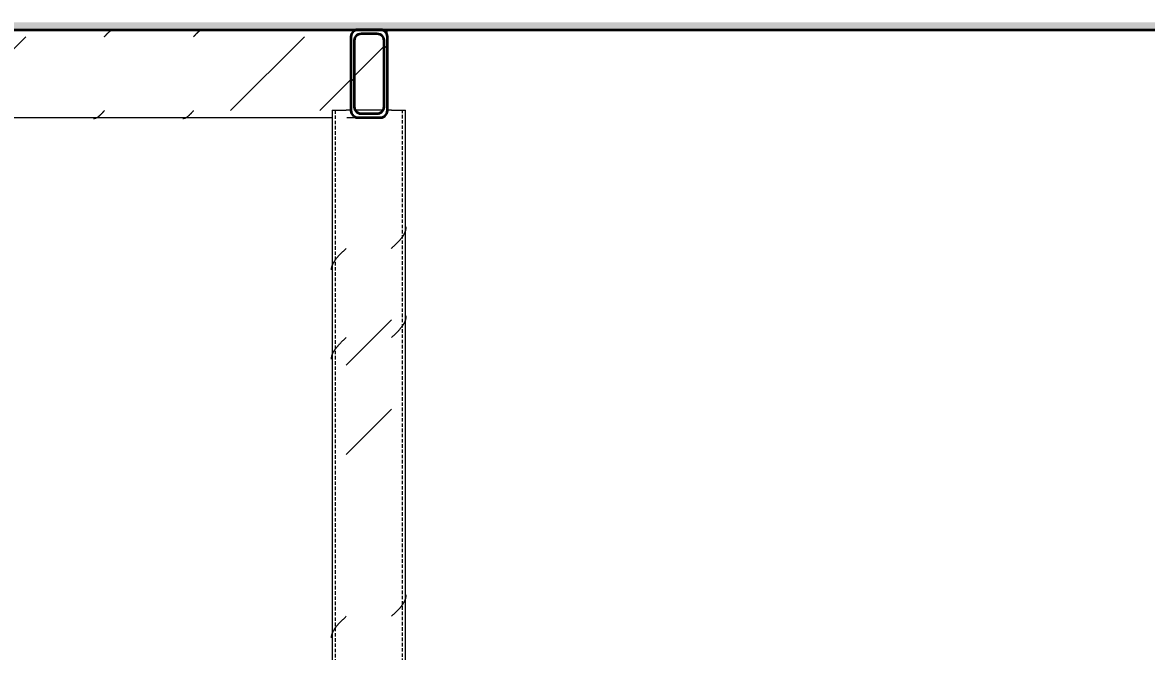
# Model space of a CAD drawing. Header units: centimetres. Extents: x -336 to 16318, y -437 to 1921.
# Drawn here: x 2105.7 to 2259.4, y 301.9 to 387.9 of the extents above; entities that cross this region are included whole.
import ezdxf

# ---------------------------------------------------------------- set-up
doc = ezdxf.new("R2010")
doc.units = ezdxf.units.CM
doc.linetypes.add('Hidden', pattern=[0.714375, 0.47625, -0.238125])
for name, color, linetype, lineweight in [('A-ANNO-DIMS', 7, 'Continuous', 9), ('A-ANNO-DIMS-100', 7, 'Continuous', 9), ('A-FLOR', 7, 'Continuous', 9), ('S-BEAM', 7, 'Continuous', 9), ('S-COLS', 7, 'Continuous', 9)]:
    doc.layers.add(name, color=color, linetype=linetype, lineweight=lineweight)
doc.styles.add('Century Gothic_1', font='GOTHIC.TTF', dxfattribs={"height": 15})
doc.dimstyles.new('FCA_N_Cotas_E100', dxfattribs={"dimscale": 30.48, "dimtxt": 15.662524, "dimasz": 0.492126, "dimexe": 0.656168, "dimexo": 0.656168, "dimgap": 0.032808, "dimtad": 1, "dimlfac": 0.01, "dimrnd": 0.01, "dimzin": 0, "dimdsep": 46, "dimtxsty": 'Century Gothic_1', "dimblk1": 'OBLIQUE', "dimblk2": 'OBLIQUE', "dimsah": 1, "dimcen": 0.09, "dimdle": 0.656168, "dimazin": 2, "dimtfac": 1, "dimtdec": 4, "dimtix": 1, "dimtmove": 0, "dimatfit": 3, "dimfxl": 1, "dimtvp": 1, "dimtolj": 1, "dimtzin": 0, "dimarcsym": 2})
pattern_1 = [(45, (4582.815, 712), (-25.1447, 25.1447), []), (45, (4582.815, 750.1), (-25.1447, 25.1447), [])]

# ---------------------------------------------------------------- blocks, each defined once
blk = doc.blocks.new('FP_19-Section 6')
at = {"layer": 'S-COLS'}
blk.add_line((2158.07, 94), (2158.07, 375.86), dxfattribs=at)
at = {"layer": 'S-COLS', "color": 9, "true_color": 0xc0c0c0}
for p, q in [((2158.11, 359.47), (2158.12, 359.52)), ((2158.12, 359.52), (2158.13, 359.57)), ((2158.13, 359.57), (2158.14, 359.61)), ((2158.14, 359.61), (2158.15, 359.66)), ((2158.15, 359.66), (2158.16, 359.71)), ((2158.16, 359.71), (2158.17, 359.75)), ((2158.17, 359.8), (2158.18, 359.85)), ((2158.17, 359.75), (2158.17, 359.8)), ((2158.18, 359.89), (2158.18, 359.94)), ((2158.18, 359.85), (2158.18, 359.89)), ((2157.11, 357.93), (2157.16, 357.98)), ((2157.16, 357.98), (2157.2, 358.02)), ((2157.2, 358.02), (2157.24, 358.07)), ((2157.24, 358.07), (2157.28, 358.12)), ((2157.28, 358.12), (2157.33, 358.16)), ((2157.33, 358.16), (2157.37, 358.21)), ((2157.37, 358.21), (2157.41, 358.26)), ((2157.41, 358.26), (2157.44, 358.3)), ((2157.44, 358.3), (2157.48, 358.35)), ((2157.48, 358.35), (2157.52, 358.4)), ((2157.52, 358.4), (2157.56, 358.44)), ((2157.56, 358.44), (2157.59, 358.49)), ((2157.59, 358.49), (2157.63, 358.54)), ((2157.63, 358.54), (2157.66, 358.58)), ((2157.66, 358.58), (2157.69, 358.63)), ((2157.69, 358.63), (2157.72, 358.68)), ((2157.72, 358.68), (2157.76, 358.72)), ((2157.76, 358.72), (2157.79, 358.77)), ((2157.79, 358.77), (2157.81, 358.82)), ((2157.81, 358.82), (2157.84, 358.86)), ((2157.84, 358.86), (2157.87, 358.91)), ((2157.87, 358.91), (2157.9, 358.96)), ((2157.9, 358.96), (2157.92, 359.01)), ((2157.92, 359.01), (2157.94, 359.05)), ((2157.94, 359.05), (2157.97, 359.1)), ((2157.97, 359.1), (2157.99, 359.15)), ((2157.99, 359.15), (2158.01, 359.19)), ((2158.01, 359.19), (2158.03, 359.24)), ((2158.03, 359.24), (2158.05, 359.29)), ((2158.05, 359.29), (2158.06, 359.33)), ((2158.06, 359.33), (2158.08, 359.38)), ((2158.08, 359.38), (2158.1, 359.43)), ((2158.1, 359.43), (2158.11, 359.47)), ((2156.16, 356.99), (2156.21, 357.04)), ((2156.21, 357.04), (2156.26, 357.09)), ((2156.26, 357.09), (2156.31, 357.13)), ((2156.31, 357.13), (2156.36, 357.18)), ((2156.36, 357.18), (2156.41, 357.23)), ((2156.41, 357.23), (2156.46, 357.28)), ((2156.46, 357.28), (2156.51, 357.32)), ((2156.51, 357.32), (2156.56, 357.37)), ((2156.56, 357.37), (2156.6, 357.42)), ((2156.6, 357.42), (2156.65, 357.46)), ((2156.65, 357.46), (2156.7, 357.51)), ((2156.7, 357.51), (2156.75, 357.56)), ((2156.75, 357.56), (2156.8, 357.6)), ((2156.8, 357.6), (2156.84, 357.65)), ((2156.84, 357.65), (2156.89, 357.7)), ((2156.89, 357.7), (2156.94, 357.74)), ((2156.94, 357.74), (2156.98, 357.79)), ((2156.98, 357.79), (2157.03, 357.84)), ((2157.03, 357.84), (2157.07, 357.88)), ((2157.07, 357.88), (2157.11, 357.93)), ((2158.08, 347.19), (2158.1, 347.24)), ((2158.1, 347.24), (2158.11, 347.28)), ((2158.11, 347.28), (2158.12, 347.33)), ((2158.12, 347.33), (2158.13, 347.38)), ((2158.13, 347.38), (2158.14, 347.42)), ((2158.14, 347.42), (2158.15, 347.47)), ((2158.15, 347.47), (2158.16, 347.52)), ((2158.16, 347.52), (2158.17, 347.56)), ((2158.17, 347.61), (2158.18, 347.66)), ((2158.17, 347.56), (2158.17, 347.61)), ((2158.18, 347.7), (2158.18, 347.75)), ((2158.18, 347.66), (2158.18, 347.7)), ((2157.03, 345.65), (2157.07, 345.69)), ((2157.07, 345.69), (2157.11, 345.74)), ((2157.11, 345.74), (2157.16, 345.79)), ((2157.16, 345.79), (2157.2, 345.83)), ((2157.2, 345.83), (2157.24, 345.88)), ((2157.24, 345.88), (2157.28, 345.93)), ((2157.28, 345.93), (2157.33, 345.97)), ((2157.33, 345.97), (2157.37, 346.02)), ((2157.37, 346.02), (2157.41, 346.07)), ((2157.41, 346.07), (2157.44, 346.11)), ((2157.44, 346.11), (2157.48, 346.16)), ((2157.48, 346.16), (2157.52, 346.21)), ((2157.52, 346.21), (2157.56, 346.25)), ((2157.56, 346.25), (2157.59, 346.3)), ((2157.59, 346.3), (2157.63, 346.35)), ((2157.63, 346.35), (2157.66, 346.39)), ((2157.66, 346.39), (2157.69, 346.44)), ((2157.69, 346.44), (2157.72, 346.49)), ((2157.72, 346.49), (2157.76, 346.54)), ((2157.76, 346.54), (2157.79, 346.58)), ((2157.79, 346.58), (2157.81, 346.63)), ((2157.81, 346.63), (2157.84, 346.68)), ((2157.84, 346.68), (2157.87, 346.72)), ((2157.87, 346.72), (2157.9, 346.77)), ((2157.9, 346.77), (2157.92, 346.82)), ((2157.92, 346.82), (2157.94, 346.86)), ((2157.94, 346.86), (2157.97, 346.91)), ((2157.97, 346.91), (2157.99, 346.96)), ((2157.99, 346.96), (2158.01, 347)), ((2158.01, 347), (2158.03, 347.05)), ((2158.03, 347.05), (2158.05, 347.1)), ((2158.05, 347.1), (2158.06, 347.14)), ((2158.06, 347.14), (2158.08, 347.19)), ((2156.16, 344.81), (2156.21, 344.85)), ((2156.21, 344.85), (2156.26, 344.9)), ((2156.26, 344.9), (2156.31, 344.95)), ((2156.31, 344.95), (2156.36, 344.99)), ((2156.36, 344.99), (2156.41, 345.04)), ((2156.41, 345.04), (2156.46, 345.09)), ((2156.46, 345.09), (2156.51, 345.13)), ((2156.51, 345.13), (2156.56, 345.18)), ((2156.56, 345.18), (2156.6, 345.23)), ((2156.6, 345.23), (2156.65, 345.27)), ((2156.65, 345.27), (2156.7, 345.32)), ((2156.7, 345.32), (2156.75, 345.37)), ((2156.75, 345.37), (2156.8, 345.41)), ((2156.8, 345.41), (2156.84, 345.46)), ((2156.84, 345.46), (2156.89, 345.51)), ((2156.89, 345.51), (2156.94, 345.55)), ((2156.94, 345.55), (2156.98, 345.6)), ((2156.98, 345.6), (2157.03, 345.65)), ((2157.94, 308.76), (2157.97, 308.81)), ((2157.97, 308.81), (2157.99, 308.86)), ((2157.99, 308.86), (2158.01, 308.9)), ((2158.01, 308.9), (2158.03, 308.95)), ((2158.03, 308.95), (2158.05, 309)), ((2158.05, 309), (2158.06, 309.04)), ((2158.06, 309.04), (2158.08, 309.09)), ((2158.08, 309.09), (2158.1, 309.14)), ((2158.1, 309.14), (2158.11, 309.18)), ((2158.11, 309.18), (2158.12, 309.23)), ((2158.12, 309.23), (2158.13, 309.28)), ((2158.13, 309.28), (2158.14, 309.32)), ((2158.14, 309.32), (2158.15, 309.37)), ((2158.15, 309.37), (2158.16, 309.42)), ((2158.16, 309.42), (2158.17, 309.46)), ((2158.17, 309.51), (2158.18, 309.56)), ((2158.17, 309.46), (2158.17, 309.51)), ((2158.18, 309.6), (2158.18, 309.65)), ((2158.18, 309.56), (2158.18, 309.6)), ((2156.7, 307.22), (2156.75, 307.27)), ((2156.75, 307.27), (2156.8, 307.31)), ((2156.8, 307.31), (2156.84, 307.36)), ((2156.84, 307.36), (2156.89, 307.41)), ((2156.89, 307.41), (2156.94, 307.45)), ((2156.94, 307.45), (2156.98, 307.5)), ((2156.98, 307.5), (2157.03, 307.55)), ((2157.03, 307.55), (2157.07, 307.59)), ((2157.07, 307.59), (2157.11, 307.64)), ((2157.11, 307.64), (2157.16, 307.69)), ((2157.16, 307.69), (2157.2, 307.73)), ((2157.2, 307.73), (2157.24, 307.78)), ((2157.24, 307.78), (2157.28, 307.83)), ((2157.28, 307.83), (2157.33, 307.87)), ((2157.33, 307.87), (2157.37, 307.92)), ((2157.37, 307.92), (2157.41, 307.97)), ((2157.41, 307.97), (2157.44, 308.01)), ((2157.44, 308.01), (2157.48, 308.06)), ((2157.48, 308.06), (2157.52, 308.11)), ((2157.52, 308.11), (2157.56, 308.15)), ((2157.56, 308.15), (2157.59, 308.2)), ((2157.59, 308.2), (2157.63, 308.25)), ((2157.63, 308.25), (2157.66, 308.29)), ((2157.66, 308.29), (2157.69, 308.34)), ((2157.69, 308.34), (2157.72, 308.39)), ((2157.72, 308.39), (2157.76, 308.44)), ((2157.76, 308.44), (2157.79, 308.48)), ((2157.79, 308.48), (2157.81, 308.53)), ((2157.81, 308.53), (2157.84, 308.58)), ((2157.84, 308.58), (2157.87, 308.62)), ((2157.87, 308.62), (2157.9, 308.67)), ((2157.9, 308.67), (2157.92, 308.72)), ((2157.92, 308.72), (2157.94, 308.76)), ((2156.16, 306.71), (2156.21, 306.75)), ((2156.21, 306.75), (2156.26, 306.8)), ((2156.26, 306.8), (2156.31, 306.85)), ((2156.31, 306.85), (2156.36, 306.89)), ((2156.36, 306.89), (2156.41, 306.94)), ((2156.41, 306.94), (2156.46, 306.99)), ((2156.46, 306.99), (2156.51, 307.03)), ((2156.51, 307.03), (2156.56, 307.08)), ((2156.56, 307.08), (2156.6, 307.13)), ((2156.6, 307.13), (2156.65, 307.17)), ((2156.65, 307.17), (2156.7, 307.22))]:
    blk.add_line(p, q, dxfattribs=at)
blk = doc.blocks.new('FP_20-Section 6')
at = {"layer": 'S-COLS'}
blk.add_line((2148.07, 375.86), (2148.07, 94), dxfattribs=at)
at = {"layer": 'S-COLS', "color": 9, "true_color": 0xc0c0c0}
for p, q in [((2149.34, 356.39), (2149.38, 356.43)), ((2149.38, 356.43), (2149.43, 356.48)), ((2149.43, 356.48), (2149.48, 356.53)), ((2149.48, 356.53), (2149.53, 356.57)), ((2149.53, 356.57), (2149.58, 356.62)), ((2149.58, 356.62), (2149.63, 356.67)), ((2149.63, 356.67), (2149.68, 356.71)), ((2149.68, 356.71), (2149.72, 356.76)), ((2149.72, 356.76), (2149.77, 356.81)), ((2149.77, 356.81), (2149.82, 356.85)), ((2149.82, 356.85), (2149.87, 356.9)), ((2149.87, 356.9), (2149.92, 356.95)), ((2149.92, 356.95), (2149.97, 356.99)), ((2148.14, 354.84), (2148.17, 354.89)), ((2148.17, 354.89), (2148.19, 354.94)), ((2148.19, 354.94), (2148.21, 354.98)), ((2148.21, 354.98), (2148.24, 355.03)), ((2148.24, 355.03), (2148.26, 355.08)), ((2148.26, 355.08), (2148.29, 355.12)), ((2148.29, 355.12), (2148.32, 355.17)), ((2148.32, 355.17), (2148.35, 355.22)), ((2148.35, 355.22), (2148.38, 355.26)), ((2148.38, 355.26), (2148.41, 355.31)), ((2148.41, 355.31), (2148.44, 355.36)), ((2148.44, 355.36), (2148.47, 355.4)), ((2148.47, 355.4), (2148.51, 355.45)), ((2148.51, 355.45), (2148.54, 355.5)), ((2148.54, 355.5), (2148.58, 355.55)), ((2148.58, 355.55), (2148.61, 355.59)), ((2148.61, 355.59), (2148.65, 355.64)), ((2148.65, 355.64), (2148.69, 355.69)), ((2148.69, 355.69), (2148.73, 355.73)), ((2148.73, 355.73), (2148.77, 355.78)), ((2148.77, 355.78), (2148.81, 355.83)), ((2148.81, 355.83), (2148.85, 355.87)), ((2148.85, 355.87), (2148.89, 355.92)), ((2148.89, 355.92), (2148.93, 355.97)), ((2148.93, 355.97), (2148.98, 356.01)), ((2148.98, 356.01), (2149.02, 356.06)), ((2149.02, 356.06), (2149.06, 356.11)), ((2149.06, 356.11), (2149.11, 356.15)), ((2149.11, 356.15), (2149.15, 356.2)), ((2149.15, 356.2), (2149.2, 356.25)), ((2149.2, 356.25), (2149.24, 356.29)), ((2149.24, 356.29), (2149.29, 356.34)), ((2149.29, 356.34), (2149.34, 356.39)), ((2147.95, 354.1), (2147.96, 354.14)), ((2147.95, 354.05), (2147.95, 354.1)), ((2147.96, 354.19), (2147.97, 354.24)), ((2147.96, 354.14), (2147.96, 354.19)), ((2147.97, 354.28), (2147.98, 354.33)), ((2147.97, 354.24), (2147.97, 354.28)), ((2147.98, 354.33), (2147.99, 354.38)), ((2147.99, 354.38), (2148, 354.42)), ((2148, 354.42), (2148.01, 354.47)), ((2148.01, 354.47), (2148.02, 354.52)), ((2148.02, 354.52), (2148.04, 354.56)), ((2148.04, 354.56), (2148.05, 354.61)), ((2148.05, 354.61), (2148.07, 354.66)), ((2148.07, 354.66), (2148.09, 354.7)), ((2148.09, 354.7), (2148.1, 354.75)), ((2148.1, 354.75), (2148.12, 354.8)), ((2148.12, 354.8), (2148.14, 354.84)), ((2149.24, 344.1), (2149.29, 344.15)), ((2149.29, 344.15), (2149.34, 344.2)), ((2149.34, 344.2), (2149.38, 344.24)), ((2149.38, 344.24), (2149.43, 344.29)), ((2149.43, 344.29), (2149.48, 344.34)), ((2149.48, 344.34), (2149.53, 344.38)), ((2149.53, 344.38), (2149.58, 344.43)), ((2149.58, 344.43), (2149.63, 344.48)), ((2149.63, 344.48), (2149.68, 344.52)), ((2149.68, 344.52), (2149.72, 344.57)), ((2149.72, 344.57), (2149.77, 344.62)), ((2149.77, 344.62), (2149.82, 344.66)), ((2149.82, 344.66), (2149.87, 344.71)), ((2149.87, 344.71), (2149.92, 344.76)), ((2149.92, 344.76), (2149.97, 344.81)), ((2148.1, 342.56), (2148.12, 342.61)), ((2148.12, 342.61), (2148.14, 342.65)), ((2148.14, 342.65), (2148.17, 342.7)), ((2148.17, 342.7), (2148.19, 342.75)), ((2148.19, 342.75), (2148.21, 342.79)), ((2148.21, 342.79), (2148.24, 342.84)), ((2148.24, 342.84), (2148.26, 342.89)), ((2148.26, 342.89), (2148.29, 342.93)), ((2148.29, 342.93), (2148.32, 342.98)), ((2148.32, 342.98), (2148.35, 343.03)), ((2148.35, 343.03), (2148.38, 343.08)), ((2148.38, 343.08), (2148.41, 343.12)), ((2148.41, 343.12), (2148.44, 343.17)), ((2148.44, 343.17), (2148.47, 343.22)), ((2148.47, 343.22), (2148.51, 343.26)), ((2148.51, 343.26), (2148.54, 343.31)), ((2148.54, 343.31), (2148.58, 343.36)), ((2148.58, 343.36), (2148.61, 343.4)), ((2148.61, 343.4), (2148.65, 343.45)), ((2148.65, 343.45), (2148.69, 343.5)), ((2148.69, 343.5), (2148.73, 343.54)), ((2148.73, 343.54), (2148.77, 343.59)), ((2148.77, 343.59), (2148.81, 343.64)), ((2148.81, 343.64), (2148.85, 343.68)), ((2148.85, 343.68), (2148.89, 343.73)), ((2148.89, 343.73), (2148.93, 343.78)), ((2148.93, 343.78), (2148.98, 343.82)), ((2148.98, 343.82), (2149.02, 343.87)), ((2149.02, 343.87), (2149.06, 343.92)), ((2149.06, 343.92), (2149.11, 343.96)), ((2149.11, 343.96), (2149.15, 344.01)), ((2149.15, 344.01), (2149.2, 344.06)), ((2149.2, 344.06), (2149.24, 344.1)), ((2147.95, 341.91), (2147.96, 341.95)), ((2147.95, 341.86), (2147.95, 341.91)), ((2147.96, 342), (2147.97, 342.05)), ((2147.96, 341.95), (2147.96, 342)), ((2147.97, 342.09), (2147.98, 342.14)), ((2147.97, 342.05), (2147.97, 342.09)), ((2147.98, 342.14), (2147.99, 342.19)), ((2147.99, 342.19), (2148, 342.23)), ((2148, 342.23), (2148.01, 342.28)), ((2148.01, 342.28), (2148.02, 342.33)), ((2148.02, 342.33), (2148.04, 342.37)), ((2148.04, 342.37), (2148.05, 342.42)), ((2148.05, 342.42), (2148.07, 342.47)), ((2148.07, 342.47), (2148.09, 342.51)), ((2148.09, 342.51), (2148.1, 342.56)), ((2148.98, 305.72), (2149.02, 305.77)), ((2149.02, 305.77), (2149.06, 305.82)), ((2149.06, 305.82), (2149.11, 305.86)), ((2149.11, 305.86), (2149.15, 305.91)), ((2149.15, 305.91), (2149.2, 305.96)), ((2149.2, 305.96), (2149.24, 306)), ((2149.24, 306), (2149.29, 306.05)), ((2149.29, 306.05), (2149.34, 306.1)), ((2149.34, 306.1), (2149.38, 306.14)), ((2149.38, 306.14), (2149.43, 306.19)), ((2149.43, 306.19), (2149.48, 306.24)), ((2149.48, 306.24), (2149.53, 306.28)), ((2149.53, 306.28), (2149.58, 306.33)), ((2149.58, 306.33), (2149.63, 306.38)), ((2149.63, 306.38), (2149.68, 306.42)), ((2149.68, 306.42), (2149.72, 306.47)), ((2149.72, 306.47), (2149.77, 306.52)), ((2149.77, 306.52), (2149.82, 306.56)), ((2149.82, 306.56), (2149.87, 306.61)), ((2149.87, 306.61), (2149.92, 306.66)), ((2149.92, 306.66), (2149.97, 306.71)), ((2148.01, 304.18), (2148.02, 304.23)), ((2148.02, 304.23), (2148.04, 304.27)), ((2148.04, 304.27), (2148.05, 304.32)), ((2148.05, 304.32), (2148.07, 304.37)), ((2148.07, 304.37), (2148.09, 304.41)), ((2148.09, 304.41), (2148.1, 304.46)), ((2148.1, 304.46), (2148.12, 304.51)), ((2148.12, 304.51), (2148.14, 304.55)), ((2148.14, 304.55), (2148.17, 304.6)), ((2148.17, 304.6), (2148.19, 304.65)), ((2148.19, 304.65), (2148.21, 304.69)), ((2148.21, 304.69), (2148.24, 304.74)), ((2148.24, 304.74), (2148.26, 304.79)), ((2148.26, 304.79), (2148.29, 304.83)), ((2148.29, 304.83), (2148.32, 304.88)), ((2148.32, 304.88), (2148.35, 304.93)), ((2148.35, 304.93), (2148.38, 304.98)), ((2148.38, 304.98), (2148.41, 305.02)), ((2148.41, 305.02), (2148.44, 305.07)), ((2148.44, 305.07), (2148.47, 305.12)), ((2148.47, 305.12), (2148.51, 305.16)), ((2148.51, 305.16), (2148.54, 305.21)), ((2148.54, 305.21), (2148.58, 305.26)), ((2148.58, 305.26), (2148.61, 305.3)), ((2148.61, 305.3), (2148.65, 305.35)), ((2148.65, 305.35), (2148.69, 305.4)), ((2148.69, 305.4), (2148.73, 305.44)), ((2148.73, 305.44), (2148.77, 305.49)), ((2148.77, 305.49), (2148.81, 305.54)), ((2148.81, 305.54), (2148.85, 305.58)), ((2148.85, 305.58), (2148.89, 305.63)), ((2148.89, 305.63), (2148.93, 305.68)), ((2148.93, 305.68), (2148.98, 305.72)), ((2147.95, 303.81), (2147.96, 303.85)), ((2147.95, 303.76), (2147.95, 303.81)), ((2147.96, 303.9), (2147.97, 303.95)), ((2147.96, 303.85), (2147.96, 303.9)), ((2147.97, 303.99), (2147.98, 304.04)), ((2147.97, 303.95), (2147.97, 303.99)), ((2147.98, 304.04), (2147.99, 304.09)), ((2147.99, 304.09), (2148, 304.13)), ((2148, 304.13), (2148.01, 304.18))]:
    blk.add_line(p, q, dxfattribs=at)
blk = doc.blocks.new('HSS Rectangular-Column - 100 x 100 mm-V18-Section 6')
at = {"layer": 'S-COLS', "true_color": 0xc0c0c0}
h = blk.add_hatch(dxfattribs=at)
h.set_pattern_fill('FP_3', color=9, style=0, pattern_type=2)
h.set_pattern_definition(pattern_1)
h.paths.add_polyline_path([(2156.16, 94), (2156.16, 375.86), (2155.61, 375.81), (2155.51, 375.4), (2155.25, 375.07), (2154.75, 374.87), (2154.16, 374.86), (2151.15, 374.95), (2150.82, 375.22), (2150.63, 375.6), (2150.58, 375.86), (2149.97, 375.86), (2149.97, 94)])
h.paths.add_polyline_path([(2154.16, 375.36), (2154.66, 375.51), (2154.9, 375.72), (2154.9, 375.86), (2151.23, 375.86), (2151.56, 375.51), (2151.85, 375.38), (2152.06, 375.36)])
at = {"layer": 'S-COLS'}
for p, q in [((2148.07, 375.86), (2149.97, 375.86)), ((2150.61, 375.86), (2149.97, 375.86)), ((2154.99, 375.86), (2151.23, 375.86)), ((2156.16, 375.86), (2155.61, 375.86)), ((2156.16, 375.86), (2158.07, 375.86))]:
    blk.add_line(p, q, dxfattribs=at)
at = {"layer": 'S-COLS', "linetype": 'Hidden'}
for p, q in [((2148.47, 375.86), (2148.47, 94)), ((2157.67, 94), (2157.67, 375.86))]:
    blk.add_line(p, q, dxfattribs=at)
at = {"layer": 'S-COLS'}
for name in ['FP_20-Section 6', 'FP_19-Section 6']:
    blk.add_blockref(name, (0, 0), dxfattribs=at)
blk = doc.blocks.new('FP_31-Section 6')
at = {"layer": 'S-BEAM', "color": 9, "true_color": 0xc0c0c0}
for p, q in [((1978.25, 385.91), (1978.28, 385.93)), ((1978.28, 385.93), (1978.3, 385.96)), ((1978.3, 385.96), (1978.32, 385.99)), ((1978.32, 385.99), (1978.35, 386.01)), ((1978.35, 386.01), (1978.37, 386.04)), ((1978.37, 386.04), (1978.39, 386.07)), ((1978.39, 386.07), (1978.42, 386.09)), ((1978.42, 386.09), (1978.44, 386.12)), ((1978.44, 386.12), (1978.46, 386.14)), ((1978.46, 386.14), (1978.49, 386.17)), ((1978.49, 386.17), (1978.51, 386.19)), ((1978.51, 386.19), (1978.53, 386.22)), ((1978.53, 386.22), (1978.56, 386.24)), ((1978.56, 386.24), (1978.58, 386.27)), ((1978.58, 386.27), (1978.6, 386.29)), ((1978.6, 386.29), (1978.63, 386.32)), ((1978.63, 386.32), (1978.65, 386.34)), ((1978.65, 386.34), (1978.67, 386.36)), ((1978.67, 386.36), (1978.7, 386.39)), ((1978.7, 386.39), (1978.72, 386.41)), ((1978.72, 386.41), (1978.74, 386.43)), ((1978.74, 386.43), (1978.77, 386.46)), ((1978.77, 386.46), (1978.79, 386.48)), ((1978.79, 386.48), (1978.81, 386.5)), ((1978.81, 386.5), (1978.83, 386.52)), ((1978.83, 386.52), (1978.86, 386.54)), ((1978.86, 386.54), (1978.88, 386.56)), ((1978.88, 386.56), (1978.9, 386.59)), ((1978.9, 386.59), (1978.93, 386.61)), ((1978.93, 386.61), (1978.95, 386.62)), ((1978.95, 386.62), (1978.97, 386.64)), ((1978.97, 386.64), (1979, 386.66)), ((1979, 386.66), (1979.02, 386.68)), ((1979.02, 386.68), (1979.04, 386.7)), ((1979.04, 386.7), (1979.07, 386.72)), ((1979.07, 386.72), (1979.09, 386.73)), ((1979.09, 386.73), (1979.11, 386.75)), ((1979.11, 386.75), (1979.14, 386.77)), ((1979.14, 386.77), (1979.16, 386.78)), ((1979.16, 386.78), (1979.18, 386.8)), ((1979.18, 386.8), (1979.2, 386.81)), ((1979.2, 386.81), (1979.23, 386.82)), ((1979.23, 386.82), (1979.25, 386.84)), ((1979.25, 386.84), (1979.27, 386.85)), ((1979.27, 386.85), (1979.3, 386.86)), ((2016.35, 385.91), (2016.38, 385.93)), ((2016.38, 385.93), (2016.4, 385.96)), ((2016.4, 385.96), (2016.42, 385.99)), ((2016.42, 385.99), (2016.45, 386.01)), ((2016.45, 386.01), (2016.47, 386.04)), ((2016.47, 386.04), (2016.49, 386.07)), ((2016.49, 386.07), (2016.51, 386.09)), ((2016.51, 386.09), (2016.54, 386.12)), ((2016.54, 386.12), (2016.56, 386.14)), ((2016.56, 386.14), (2016.58, 386.17)), ((2016.58, 386.17), (2016.61, 386.19)), ((2016.61, 386.19), (2016.63, 386.22)), ((2016.63, 386.22), (2016.65, 386.24)), ((2016.65, 386.24), (2016.68, 386.27)), ((2016.68, 386.27), (2016.7, 386.29)), ((2016.7, 386.29), (2016.72, 386.32)), ((2016.72, 386.32), (2016.75, 386.34)), ((2016.75, 386.34), (2016.77, 386.36)), ((2016.77, 386.36), (2016.79, 386.39)), ((2016.79, 386.39), (2016.82, 386.41)), ((2016.82, 386.41), (2016.84, 386.43)), ((2016.84, 386.43), (2016.86, 386.46)), ((2016.86, 386.46), (2016.89, 386.48)), ((2016.89, 386.48), (2016.91, 386.5)), ((2016.91, 386.5), (2016.93, 386.52)), ((2016.93, 386.52), (2016.96, 386.54)), ((2016.96, 386.54), (2016.98, 386.56)), ((2016.98, 386.56), (2017, 386.59)), ((2017, 386.59), (2017.03, 386.61)), ((2017.03, 386.61), (2017.05, 386.62)), ((2017.05, 386.62), (2017.07, 386.64)), ((2017.07, 386.64), (2017.09, 386.66)), ((2017.09, 386.66), (2017.12, 386.68)), ((2017.12, 386.68), (2017.14, 386.7)), ((2017.14, 386.7), (2017.16, 386.72)), ((2017.16, 386.72), (2017.19, 386.73)), ((2017.19, 386.73), (2017.21, 386.75)), ((2017.21, 386.75), (2017.23, 386.77)), ((2017.23, 386.77), (2017.26, 386.78)), ((2017.26, 386.78), (2017.28, 386.8)), ((2017.28, 386.8), (2017.3, 386.81)), ((2017.3, 386.81), (2017.33, 386.82)), ((2017.33, 386.82), (2017.35, 386.84)), ((2017.35, 386.84), (2017.37, 386.85)), ((2017.37, 386.85), (2017.39, 386.86)), ((2028.54, 385.91), (2028.56, 385.93)), ((2028.56, 385.93), (2028.59, 385.96)), ((2028.59, 385.96), (2028.61, 385.99)), ((2028.61, 385.99), (2028.63, 386.01)), ((2028.63, 386.01), (2028.66, 386.04)), ((2028.66, 386.04), (2028.68, 386.07)), ((2028.68, 386.07), (2028.7, 386.09)), ((2028.7, 386.09), (2028.73, 386.12)), ((2028.73, 386.12), (2028.75, 386.14)), ((2028.75, 386.14), (2028.77, 386.17)), ((2028.77, 386.17), (2028.8, 386.19)), ((2028.8, 386.19), (2028.82, 386.22)), ((2028.82, 386.22), (2028.84, 386.24)), ((2028.84, 386.24), (2028.87, 386.27)), ((2028.87, 386.27), (2028.89, 386.29)), ((2028.89, 386.29), (2028.91, 386.32)), ((2028.91, 386.32), (2028.94, 386.34)), ((2028.94, 386.34), (2028.96, 386.36)), ((2028.96, 386.36), (2028.98, 386.39)), ((2028.98, 386.39), (2029.01, 386.41)), ((2029.01, 386.41), (2029.03, 386.43)), ((2029.03, 386.43), (2029.05, 386.46)), ((2029.05, 386.46), (2029.08, 386.48)), ((2029.08, 386.48), (2029.1, 386.5)), ((2029.1, 386.5), (2029.12, 386.52)), ((2029.12, 386.52), (2029.14, 386.54)), ((2029.14, 386.54), (2029.17, 386.56)), ((2029.17, 386.56), (2029.19, 386.59)), ((2029.19, 386.59), (2029.21, 386.61)), ((2029.21, 386.61), (2029.24, 386.62)), ((2029.24, 386.62), (2029.26, 386.64)), ((2029.26, 386.64), (2029.28, 386.66)), ((2029.28, 386.66), (2029.31, 386.68)), ((2029.31, 386.68), (2029.33, 386.7)), ((2029.33, 386.7), (2029.35, 386.72)), ((2029.35, 386.72), (2029.38, 386.73)), ((2029.38, 386.73), (2029.4, 386.75)), ((2029.4, 386.75), (2029.42, 386.77)), ((2029.42, 386.77), (2029.45, 386.78)), ((2029.45, 386.78), (2029.47, 386.8)), ((2029.47, 386.8), (2029.49, 386.81)), ((2029.49, 386.81), (2029.51, 386.82)), ((2029.51, 386.82), (2029.54, 386.84)), ((2029.54, 386.84), (2029.56, 386.85)), ((2029.56, 386.85), (2029.58, 386.86)), ((2066.64, 385.91), (2066.66, 385.93)), ((2066.66, 385.93), (2066.69, 385.96)), ((2066.69, 385.96), (2066.71, 385.99)), ((2066.71, 385.99), (2066.73, 386.01)), ((2066.73, 386.01), (2066.76, 386.04)), ((2066.76, 386.04), (2066.78, 386.07)), ((2066.78, 386.07), (2066.8, 386.09)), ((2066.8, 386.09), (2066.83, 386.12)), ((2066.83, 386.12), (2066.85, 386.14)), ((2066.85, 386.14), (2066.87, 386.17)), ((2066.87, 386.17), (2066.89, 386.19)), ((2066.89, 386.19), (2066.92, 386.22)), ((2066.92, 386.22), (2066.94, 386.24)), ((2066.94, 386.24), (2066.96, 386.27)), ((2066.96, 386.27), (2066.99, 386.29)), ((2066.99, 386.29), (2067.01, 386.32)), ((2067.01, 386.32), (2067.03, 386.34)), ((2067.03, 386.34), (2067.06, 386.36)), ((2067.06, 386.36), (2067.08, 386.39)), ((2067.08, 386.39), (2067.1, 386.41)), ((2067.1, 386.41), (2067.13, 386.43)), ((2067.13, 386.43), (2067.15, 386.46)), ((2067.15, 386.46), (2067.17, 386.48)), ((2067.17, 386.48), (2067.2, 386.5)), ((2067.2, 386.5), (2067.22, 386.52)), ((2067.22, 386.52), (2067.24, 386.54)), ((2067.24, 386.54), (2067.27, 386.56)), ((2067.27, 386.56), (2067.29, 386.59)), ((2067.29, 386.59), (2067.31, 386.61)), ((2067.31, 386.61), (2067.34, 386.62)), ((2067.34, 386.62), (2067.36, 386.64)), ((2067.36, 386.64), (2067.38, 386.66)), ((2067.38, 386.66), (2067.4, 386.68)), ((2067.4, 386.68), (2067.43, 386.7)), ((2067.43, 386.7), (2067.45, 386.72)), ((2067.45, 386.72), (2067.47, 386.73)), ((2067.47, 386.73), (2067.5, 386.75)), ((2067.5, 386.75), (2067.52, 386.77)), ((2067.52, 386.77), (2067.54, 386.78)), ((2067.54, 386.78), (2067.57, 386.8)), ((2067.57, 386.8), (2067.59, 386.81)), ((2067.59, 386.81), (2067.61, 386.82)), ((2067.61, 386.82), (2067.64, 386.84)), ((2067.64, 386.84), (2067.66, 386.85)), ((2067.66, 386.85), (2067.68, 386.86)), ((2078.83, 385.91), (2078.85, 385.93)), ((2078.85, 385.93), (2078.87, 385.96)), ((2078.87, 385.96), (2078.9, 385.99)), ((2078.9, 385.99), (2078.92, 386.01)), ((2078.92, 386.01), (2078.94, 386.04)), ((2078.94, 386.04), (2078.97, 386.07)), ((2078.97, 386.07), (2078.99, 386.09)), ((2078.99, 386.09), (2079.01, 386.12)), ((2079.01, 386.12), (2079.04, 386.14)), ((2079.04, 386.14), (2079.06, 386.17)), ((2079.06, 386.17), (2079.08, 386.19)), ((2079.08, 386.19), (2079.11, 386.22)), ((2079.11, 386.22), (2079.13, 386.24)), ((2079.13, 386.24), (2079.15, 386.27)), ((2079.15, 386.27), (2079.18, 386.29)), ((2079.18, 386.29), (2079.2, 386.32)), ((2079.2, 386.32), (2079.22, 386.34)), ((2079.22, 386.34), (2079.25, 386.36)), ((2079.25, 386.36), (2079.27, 386.39)), ((2079.27, 386.39), (2079.29, 386.41)), ((2079.29, 386.41), (2079.32, 386.43)), ((2079.32, 386.43), (2079.34, 386.46)), ((2079.34, 386.46), (2079.36, 386.48)), ((2079.36, 386.48), (2079.39, 386.5)), ((2079.39, 386.5), (2079.41, 386.52)), ((2079.41, 386.52), (2079.43, 386.54)), ((2079.43, 386.54), (2079.45, 386.56)), ((2079.45, 386.56), (2079.48, 386.59)), ((2079.48, 386.59), (2079.5, 386.61)), ((2079.5, 386.61), (2079.52, 386.62)), ((2079.52, 386.62), (2079.55, 386.64)), ((2079.55, 386.64), (2079.57, 386.66)), ((2079.57, 386.66), (2079.59, 386.68)), ((2079.59, 386.68), (2079.62, 386.7)), ((2079.62, 386.7), (2079.64, 386.72)), ((2079.64, 386.72), (2079.66, 386.73)), ((2079.66, 386.73), (2079.69, 386.75)), ((2079.69, 386.75), (2079.71, 386.77)), ((2079.71, 386.77), (2079.73, 386.78)), ((2079.73, 386.78), (2079.76, 386.8)), ((2079.76, 386.8), (2079.78, 386.81)), ((2079.78, 386.81), (2079.8, 386.82)), ((2079.8, 386.82), (2079.82, 386.84)), ((2079.82, 386.84), (2079.85, 386.85)), ((2079.85, 386.85), (2079.87, 386.86)), ((2116.93, 385.91), (2116.95, 385.93)), ((2116.95, 385.93), (2116.97, 385.96)), ((2116.97, 385.96), (2117, 385.99)), ((2117, 385.99), (2117.02, 386.01)), ((2117.02, 386.01), (2117.04, 386.04)), ((2117.04, 386.04), (2117.07, 386.07)), ((2117.07, 386.07), (2117.09, 386.09)), ((2117.09, 386.09), (2117.11, 386.12)), ((2117.11, 386.12), (2117.14, 386.14)), ((2117.14, 386.14), (2117.16, 386.17)), ((2117.16, 386.17), (2117.18, 386.19)), ((2117.18, 386.19), (2117.21, 386.22)), ((2117.21, 386.22), (2117.23, 386.24)), ((2117.23, 386.24), (2117.25, 386.27)), ((2117.25, 386.27), (2117.27, 386.29)), ((2117.27, 386.29), (2117.3, 386.32)), ((2117.3, 386.32), (2117.32, 386.34)), ((2117.32, 386.34), (2117.34, 386.36)), ((2117.34, 386.36), (2117.37, 386.39)), ((2117.37, 386.39), (2117.39, 386.41)), ((2117.39, 386.41), (2117.41, 386.43)), ((2117.41, 386.43), (2117.44, 386.46)), ((2117.44, 386.46), (2117.46, 386.48)), ((2117.46, 386.48), (2117.48, 386.5)), ((2117.48, 386.5), (2117.51, 386.52)), ((2117.51, 386.52), (2117.53, 386.54)), ((2117.53, 386.54), (2117.55, 386.56)), ((2117.55, 386.56), (2117.58, 386.59)), ((2117.58, 386.59), (2117.6, 386.61)), ((2117.6, 386.61), (2117.62, 386.62)), ((2117.62, 386.62), (2117.65, 386.64)), ((2117.65, 386.64), (2117.67, 386.66)), ((2117.67, 386.66), (2117.69, 386.68)), ((2117.69, 386.68), (2117.71, 386.7)), ((2117.71, 386.7), (2117.74, 386.72)), ((2117.74, 386.72), (2117.76, 386.73)), ((2117.76, 386.73), (2117.78, 386.75)), ((2117.78, 386.75), (2117.81, 386.77)), ((2117.81, 386.77), (2117.83, 386.78)), ((2117.83, 386.78), (2117.85, 386.8)), ((2117.85, 386.8), (2117.88, 386.81)), ((2117.88, 386.81), (2117.9, 386.82)), ((2117.9, 386.82), (2117.92, 386.84)), ((2117.92, 386.84), (2117.95, 386.85)), ((2117.95, 386.85), (2117.97, 386.86)), ((2129.11, 385.91), (2129.14, 385.93)), ((2129.14, 385.93), (2129.16, 385.96)), ((2129.16, 385.96), (2129.18, 385.99)), ((2129.18, 385.99), (2129.21, 386.01)), ((2129.21, 386.01), (2129.23, 386.04)), ((2129.23, 386.04), (2129.25, 386.07)), ((2129.25, 386.07), (2129.28, 386.09)), ((2129.28, 386.09), (2129.3, 386.12)), ((2129.3, 386.12), (2129.32, 386.14)), ((2129.32, 386.14), (2129.35, 386.17)), ((2129.35, 386.17), (2129.37, 386.19)), ((2129.37, 386.19), (2129.39, 386.22)), ((2129.39, 386.22), (2129.42, 386.24)), ((2129.42, 386.24), (2129.44, 386.27)), ((2129.44, 386.27), (2129.46, 386.29)), ((2129.46, 386.29), (2129.49, 386.32)), ((2129.49, 386.32), (2129.51, 386.34)), ((2129.51, 386.34), (2129.53, 386.36)), ((2129.53, 386.36), (2129.56, 386.39)), ((2129.56, 386.39), (2129.58, 386.41)), ((2129.58, 386.41), (2129.6, 386.43)), ((2129.6, 386.43), (2129.63, 386.46)), ((2129.63, 386.46), (2129.65, 386.48)), ((2129.65, 386.48), (2129.67, 386.5)), ((2129.67, 386.5), (2129.7, 386.52)), ((2129.7, 386.52), (2129.72, 386.54)), ((2129.72, 386.54), (2129.74, 386.56)), ((2129.74, 386.56), (2129.76, 386.59)), ((2129.76, 386.59), (2129.79, 386.61)), ((2129.79, 386.61), (2129.81, 386.62)), ((2129.81, 386.62), (2129.83, 386.64)), ((2129.83, 386.64), (2129.86, 386.66)), ((2129.86, 386.66), (2129.88, 386.68)), ((2129.88, 386.68), (2129.9, 386.7)), ((2129.9, 386.7), (2129.93, 386.72)), ((2129.93, 386.72), (2129.95, 386.73)), ((2129.95, 386.73), (2129.97, 386.75)), ((2129.97, 386.75), (2130, 386.77)), ((2130, 386.77), (2130.02, 386.78)), ((2130.02, 386.78), (2130.04, 386.8)), ((2130.04, 386.8), (2130.07, 386.81)), ((2130.07, 386.81), (2130.09, 386.82)), ((2130.09, 386.82), (2130.11, 386.84)), ((2130.11, 386.84), (2130.13, 386.85)), ((2130.13, 386.85), (2130.16, 386.86))]:
    blk.add_line(p, q, dxfattribs=at)
blk = doc.blocks.new('FP_32-Section 6')
at = {"layer": 'S-BEAM', "color": 9, "true_color": 0xc0c0c0}
for p, q in [((2115.87, 374.86), (2115.89, 374.87)), ((2115.89, 374.87), (2115.91, 374.88)), ((2115.91, 374.88), (2115.94, 374.89)), ((2115.94, 374.89), (2115.96, 374.91)), ((2115.96, 374.91), (2115.98, 374.92)), ((2115.98, 374.92), (2116.01, 374.94)), ((2116.01, 374.94), (2116.03, 374.95)), ((2116.03, 374.95), (2116.05, 374.97)), ((2116.05, 374.97), (2116.08, 374.98)), ((2116.08, 374.98), (2116.1, 375)), ((2116.1, 375), (2116.13, 375.02)), ((2116.13, 375.02), (2116.15, 375.04)), ((2116.15, 375.04), (2116.17, 375.05)), ((2116.17, 375.05), (2116.2, 375.07)), ((2116.2, 375.07), (2116.22, 375.09)), ((2116.22, 375.09), (2116.24, 375.11)), ((2116.24, 375.11), (2116.27, 375.13)), ((2116.27, 375.13), (2116.29, 375.15)), ((2116.29, 375.15), (2116.31, 375.17)), ((2116.31, 375.17), (2116.34, 375.19)), ((2116.34, 375.19), (2116.36, 375.22)), ((2116.36, 375.22), (2116.38, 375.24)), ((2116.38, 375.24), (2116.41, 375.26)), ((2116.41, 375.26), (2116.43, 375.28)), ((2116.43, 375.28), (2116.45, 375.31)), ((2116.45, 375.31), (2116.48, 375.33)), ((2116.48, 375.33), (2116.5, 375.35)), ((2116.5, 375.35), (2116.52, 375.38)), ((2116.52, 375.38), (2116.55, 375.4)), ((2116.55, 375.4), (2116.57, 375.43)), ((2116.57, 375.43), (2116.59, 375.45)), ((2116.59, 375.45), (2116.62, 375.47)), ((2116.62, 375.47), (2116.64, 375.5)), ((2116.64, 375.5), (2116.67, 375.52)), ((2116.67, 375.52), (2116.69, 375.55)), ((2116.69, 375.55), (2116.71, 375.58)), ((2116.71, 375.58), (2116.74, 375.6)), ((2116.74, 375.6), (2116.76, 375.63)), ((2116.76, 375.63), (2116.78, 375.65)), ((2116.78, 375.65), (2116.81, 375.68)), ((2116.81, 375.68), (2116.83, 375.7)), ((2116.83, 375.7), (2116.85, 375.73)), ((2116.85, 375.73), (2116.88, 375.76)), ((2116.88, 375.76), (2116.9, 375.78)), ((2116.9, 375.78), (2116.92, 375.81)), ((2128.06, 374.86), (2128.08, 374.87)), ((2128.08, 374.87), (2128.1, 374.88)), ((2128.1, 374.88), (2128.13, 374.89)), ((2128.13, 374.89), (2128.15, 374.91)), ((2128.15, 374.91), (2128.17, 374.92)), ((2128.17, 374.92), (2128.2, 374.94)), ((2128.2, 374.94), (2128.22, 374.95)), ((2128.22, 374.95), (2128.24, 374.97)), ((2128.24, 374.97), (2128.27, 374.98)), ((2128.27, 374.98), (2128.29, 375)), ((2128.29, 375), (2128.31, 375.02)), ((2128.31, 375.02), (2128.34, 375.04)), ((2128.34, 375.04), (2128.36, 375.05)), ((2128.36, 375.05), (2128.38, 375.07)), ((2128.38, 375.07), (2128.41, 375.09)), ((2128.41, 375.09), (2128.43, 375.11)), ((2128.43, 375.11), (2128.46, 375.13)), ((2128.46, 375.13), (2128.48, 375.15)), ((2128.48, 375.15), (2128.5, 375.17)), ((2128.5, 375.17), (2128.53, 375.19)), ((2128.53, 375.19), (2128.55, 375.22)), ((2128.55, 375.22), (2128.57, 375.24)), ((2128.57, 375.24), (2128.6, 375.26)), ((2128.6, 375.26), (2128.62, 375.28)), ((2128.62, 375.28), (2128.64, 375.31)), ((2128.64, 375.31), (2128.67, 375.33)), ((2128.67, 375.33), (2128.69, 375.35)), ((2128.69, 375.35), (2128.71, 375.38)), ((2128.71, 375.38), (2128.74, 375.4)), ((2128.74, 375.4), (2128.76, 375.43)), ((2128.76, 375.43), (2128.78, 375.45)), ((2128.78, 375.45), (2128.81, 375.47)), ((2128.81, 375.47), (2128.83, 375.5)), ((2128.83, 375.5), (2128.85, 375.52)), ((2128.85, 375.52), (2128.88, 375.55)), ((2128.88, 375.55), (2128.9, 375.58)), ((2128.9, 375.58), (2128.92, 375.6)), ((2128.92, 375.6), (2128.95, 375.63)), ((2128.95, 375.63), (2128.97, 375.65)), ((2128.97, 375.65), (2128.99, 375.68)), ((2128.99, 375.68), (2129.02, 375.7)), ((2129.02, 375.7), (2129.04, 375.73)), ((2129.04, 375.73), (2129.06, 375.76)), ((2129.06, 375.76), (2129.09, 375.78)), ((2129.09, 375.78), (2129.11, 375.81)), ((2115.44, 374.74), (2115.47, 374.74)), ((2115.47, 374.74), (2115.49, 374.75)), ((2115.49, 374.75), (2115.51, 374.75)), ((2115.51, 374.75), (2115.54, 374.75)), ((2115.54, 374.75), (2115.56, 374.75)), ((2115.56, 374.75), (2115.58, 374.76)), ((2115.58, 374.76), (2115.61, 374.76)), ((2115.61, 374.76), (2115.63, 374.77)), ((2115.63, 374.77), (2115.65, 374.77)), ((2115.65, 374.77), (2115.68, 374.78)), ((2115.68, 374.78), (2115.7, 374.79)), ((2115.7, 374.79), (2115.72, 374.8)), ((2115.72, 374.8), (2115.75, 374.8)), ((2115.75, 374.8), (2115.77, 374.81)), ((2115.77, 374.81), (2115.8, 374.82)), ((2115.8, 374.82), (2115.82, 374.83)), ((2115.82, 374.83), (2115.84, 374.84)), ((2115.84, 374.84), (2115.87, 374.86)), ((2127.63, 374.74), (2127.65, 374.74)), ((2127.65, 374.74), (2127.68, 374.75)), ((2127.68, 374.75), (2127.7, 374.75)), ((2127.7, 374.75), (2127.72, 374.75)), ((2127.72, 374.75), (2127.75, 374.75)), ((2127.75, 374.75), (2127.77, 374.76)), ((2127.77, 374.76), (2127.8, 374.76)), ((2127.8, 374.76), (2127.82, 374.77)), ((2127.82, 374.77), (2127.84, 374.77)), ((2127.84, 374.77), (2127.87, 374.78)), ((2127.87, 374.78), (2127.89, 374.79)), ((2127.89, 374.79), (2127.91, 374.8)), ((2127.91, 374.8), (2127.94, 374.8)), ((2127.94, 374.8), (2127.96, 374.81)), ((2127.96, 374.81), (2127.98, 374.82)), ((2127.98, 374.82), (2128.01, 374.83)), ((2128.01, 374.83), (2128.03, 374.84)), ((2128.03, 374.84), (2128.06, 374.86))]:
    blk.add_line(p, q, dxfattribs=at)
at = {"layer": 'S-BEAM'}
blk.add_line((1975.74, 374.86), (2148.08, 374.86), dxfattribs=at)
blk = doc.blocks.new('HSS Rectangular - 50 x 120-1656747-Section 6')
at = {"layer": 'S-BEAM', "true_color": 0xc0c0c0}
h = blk.add_hatch(dxfattribs=at)
h.set_pattern_fill('FP_5', color=9, style=0, pattern_type=2)
h.set_pattern_definition([(45.002, (4582.352, 712), (-25.14337, 25.14465), []), (45.002, (4582.352, 750.1), (-25.14337, 25.14465), [])])
h.paths.add_polyline_path([(2148.07, 375.81), (2148.07, 375.86), (2150.57, 375.86), (2150.57, 385.91), (1974.24, 385.91), (1974.31, 375.86), (2124.24, 375.81)])
h.paths.add_polyline_path([(1970.02, 375.86), (1973.55, 375.86), (1973.74, 376.31), (1973.74, 385.41), (1973.46, 385.91), (1969.95, 385.91), (1969.74, 385.41), (1969.74, 376.31), (1969.93, 375.86)])
h.paths.add_polyline_path([(2154.9, 375.86), (2155.01, 375.9), (2155.07, 376.31), (2154.96, 385.91), (2151.2, 385.82), (2151.11, 385.41), (2151.2, 375.9), (2151.32, 375.86)])
at = {"layer": 'S-BEAM'}
blk.add_ellipse((2155.57, 385.91), major_axis=(0, 0.95), ratio=0.010969, start_param=4.974188, end_param=6.283185, dxfattribs=at)
for name in ['FP_31-Section 6', 'FP_32-Section 6']:
    blk.add_blockref(name, (0, 0), dxfattribs=at)
blk = doc.blocks.new('FP_59-Section 6')
at = {"layer": 'S-BEAM'}
blk.add_line((2151.56, 386.86), (2151.52, 386.86), dxfattribs=at)
blk = doc.blocks.new('FP_60-Section 6')
at = {"layer": 'S-BEAM'}
blk.add_line((2151.52, 374.86), (2151.56, 374.86), dxfattribs=at)
blk = doc.blocks.new('HSS Rectangular - 50 x 120-V58-Section 6')
at = {"layer": 'S-BEAM', "true_color": 0xc0c0c0}
h = blk.add_hatch(dxfattribs=at)
h.set_pattern_fill('FP_3', color=9, style=0, pattern_type=2)
h.set_pattern_definition(pattern_1)
h.paths.add_polyline_path([(2151.56, 374.86), (2155.07, 374.95), (2155.4, 375.22), (2155.59, 375.6), (2155.61, 375.81), (2155.51, 386.32), (2155.25, 386.65), (2154.87, 386.84), (2154.66, 386.86), (2151.15, 386.76), (2150.82, 386.5), (2150.63, 386.12), (2150.61, 385.91), (2150.7, 375.4), (2150.97, 375.07), (2151.35, 374.88)])
h.paths.add_polyline_path([(2154.16, 375.36), (2151.65, 375.45), (2151.32, 375.72), (2151.13, 376.1), (2151.11, 376.96), (2151.2, 385.82), (2151.47, 386.15), (2151.85, 386.33), (2152.06, 386.36), (2154.57, 386.26), (2154.9, 386), (2155.09, 385.62), (2155.11, 385.41), (2155.01, 375.9), (2154.75, 375.57), (2154.37, 375.38)])
h = blk.add_hatch(dxfattribs=at)
h.set_pattern_fill('FP_18', color=9, style=0, pattern_type=2)
h.set_pattern_definition([(89.866, (2155.122, 712.001), (-0.059192083, 25.145207203), []), (89.866, (2155.122, 750.101), (-0.059192083, 25.145207203), [])])
h.paths.add_polyline_path([(2155.09, 376.31), (2155.11, 376.31), (2155.07, 376.31)])
at = {"layer": 'S-BEAM'}
for p, q in [((2150.57, 375.86), (2150.57, 385.91)), ((2155.07, 376.31), (2155.07, 385.41))]:
    blk.add_line(p, q, dxfattribs=at)
at = {"layer": 'S-BEAM', "lineweight": 35}
for p, q in [((2150.61, 385.91), (2150.61, 375.81)), ((2154.66, 386.86), (2151.56, 386.86)), ((2152.06, 386.36), (2154.16, 386.36)), ((2155.61, 375.81), (2155.61, 385.91)), ((2151.11, 376.31), (2151.11, 385.41)), ((2155.11, 385.41), (2155.11, 376.31)), ((2154.16, 375.36), (2152.06, 375.36)), ((2151.56, 374.86), (2154.66, 374.86))]:
    blk.add_line(p, q, dxfattribs=at)
at = {"layer": 'S-BEAM', "lineweight": 35, "flags": 128}
for points in [[(2151.56, 386.86), (2151.35, 386.84), (2151.15, 386.76), (2150.97, 386.65), (2150.82, 386.5), (2150.7, 386.32), (2150.63, 386.12), (2150.61, 385.91)], [(2151.11, 385.41), (2151.13, 385.62), (2151.2, 385.82), (2151.32, 386), (2151.47, 386.15), (2151.65, 386.26), (2151.85, 386.33), (2152.06, 386.36)], [(2154.16, 386.36), (2154.37, 386.33), (2154.57, 386.26), (2154.75, 386.15), (2154.9, 386), (2155.01, 385.82), (2155.09, 385.62), (2155.11, 385.41)], [(2155.61, 385.91), (2155.59, 386.12), (2155.51, 386.32), (2155.4, 386.5), (2155.25, 386.65), (2155.07, 386.76), (2154.87, 386.84), (2154.66, 386.86)], [(2150.61, 375.81), (2150.63, 375.6), (2150.7, 375.4), (2150.82, 375.22), (2150.97, 375.07), (2151.15, 374.95), (2151.35, 374.88), (2151.56, 374.86)], [(2152.06, 375.36), (2151.85, 375.38), (2151.65, 375.45), (2151.47, 375.57), (2151.32, 375.72), (2151.2, 375.9), (2151.13, 376.1), (2151.11, 376.31)], [(2155.11, 376.31), (2155.09, 376.1), (2155.01, 375.9), (2154.9, 375.72), (2154.75, 375.57), (2154.57, 375.45), (2154.37, 375.38), (2154.16, 375.36)], [(2154.66, 374.86), (2154.87, 374.88), (2155.07, 374.95), (2155.25, 375.07), (2155.4, 375.22), (2155.51, 375.4), (2155.59, 375.6), (2155.61, 375.81)]]:
    blk.add_lwpolyline(points, dxfattribs=at)
at = {"layer": 'S-BEAM'}
for centre, major_axis, start_param, end_param in [((2151.52, 385.91), (0, 0.95), 0.261799, 1.570796), ((2154.12, 385.41), (0, 0.952), 4.712389, 6.244493), ((2154.12, 376.31), (0, 0.952), 4.215856, 4.712389)]:
    blk.add_ellipse(centre, major_axis=major_axis, ratio=0.999997, start_param=start_param, end_param=end_param, dxfattribs=at)
for name in ['FP_59-Section 6', 'FP_60-Section 6']:
    blk.add_blockref(name, (0, 0), dxfattribs=at)
blk = doc.blocks.new('FP_62-Section 6')
at = {"layer": 'S-BEAM'}
blk.add_line((2151.45, 386.86), (2150.27, 386.86), dxfattribs=at)
blk = doc.blocks.new('FP_63-Section 6')
at = {"layer": 'S-BEAM'}
blk.add_line((2150.05, 374.86), (2151.45, 374.86), dxfattribs=at)
blk = doc.blocks.new('HSS Rectangular - 50 x 120-V61-Section 6')
at = {"layer": 'S-BEAM'}
for name in ['FP_62-Section 6', 'FP_63-Section 6']:
    blk.add_blockref(name, (0, 0), dxfattribs=at)
blk = doc.blocks.new('DIMBLOCK21-Section 6')
at = {"layer": 'A-ANNO-DIMS-100'}
for p, q in [((1970.74, 433.33), (1970.74, 453.33)), ((2153.07, 433.33), (2153.07, 453.33)), ((1970.74, 433.33), (2173.07, 433.33)), ((1970.74, 433.33), (1970.74, 395.86)), ((2153.07, 433.33), (2153.07, 395.86))]:
    blk.add_line(p, q, dxfattribs=at)
at = {"layer": 'A-ANNO-DIMS-100', "lineweight": 35}
for p, q in [((1970.74, 433.33), (1978.24, 440.83)), ((2153.07, 433.33), (2160.57, 440.83)), ((1970.74, 433.33), (1963.24, 425.83)), ((2153.07, 433.33), (2145.57, 425.83))]:
    blk.add_line(p, q, dxfattribs=at)
at = {"layer": 'A-ANNO-DIMS-100', "color": 0, "insert": (2041.52, 453.56), "char_height": 15, "width": 48.9267, "attachment_point": 1, "line_spacing_factor": 0.984502, "style": 'Century Gothic_1'}
blk.add_mtext('1.82', dxfattribs=at)
blk = doc.blocks.new('_Oblique')
at = {"color": 0, "linetype": 'ByBlock', "lineweight": -2}
blk.add_line((-0.5, -0.5), (0.5, 0.5), dxfattribs=at)
blk = doc.blocks.new('DIMBLOCK22-Section 6')
at = {"layer": 'A-ANNO-DIMS-100'}
for p, q in [((1088.08, 484.18), (1088.08, 504.18)), ((2153.07, 484.18), (2153.07, 504.18)), ((1068.08, 484.18), (2173.07, 484.18)), ((1088.08, 484.18), (1088.08, 395.86)), ((2153.07, 484.18), (2153.07, 395.86))]:
    blk.add_line(p, q, dxfattribs=at)
at = {"layer": 'A-ANNO-DIMS-100', "lineweight": 35}
for p, q in [((1088.08, 484.18), (1095.58, 491.68)), ((2153.07, 484.18), (2160.57, 491.68)), ((1088.08, 484.18), (1080.58, 476.68)), ((2153.07, 484.18), (2145.57, 476.68))]:
    blk.add_line(p, q, dxfattribs=at)
at = {"layer": 'A-ANNO-DIMS-100', "color": 0, "insert": (1594.35, 504.41), "char_height": 15, "width": 62.9484, "attachment_point": 1, "line_spacing_factor": 0.984502, "style": 'Century Gothic_1'}
blk.add_mtext('10.65', dxfattribs=at)

msp = doc.modelspace()

# ---------------------------------------------------------------- hatches: boundary and pattern name
at = {"layer": 'A-FLOR', "true_color": 0x9a9a9a}
h = msp.add_hatch(color=253, dxfattribs=at)
h.paths.add_polyline_path([(2271.196, 386.859), (2377.111, 386.859), (2377.111, 387.859), (1076.949, 387.859), (1076.949, 386.859), (2173.228, 386.859)])
h.paths.add_polyline_path([(307.087, 386.859), (383.087, 386.859), (383.087, 387.859), (307.087, 387.859)])

# ---------------------------------------------------------------- linework, layer by layer
at = {"layer": 'A-FLOR', "lineweight": 35}
msp.add_line((1076.949, 386.859), (2377.111, 386.859), dxfattribs=at)

# ---------------------------------------------------------------- block references
at = {"layer": 'S-BEAM'}
for name in ['HSS Rectangular - 50 x 120-1656747-Section 6', 'HSS Rectangular - 50 x 120-V61-Section 6', 'HSS Rectangular - 50 x 120-V58-Section 6']:
    msp.add_blockref(name, (0, 0), dxfattribs=at)
at = {"layer": 'S-COLS'}
msp.add_blockref('HSS Rectangular-Column - 100 x 100 mm-V18-Section 6', (0, 0), dxfattribs=at)

# ---------------------------------------------------------------- dimensions: what is measured, and where the dimension line sits
at = {"layer": 'A-ANNO-DIMS'}
for base, p1, override, picture, middle in [((2153.067, 484.181), (1088.083, 375.859), {"dimpost": '<>', "dimfxl": 1064.983207}, 'DIMBLOCK22-Section 6', (1620.575, 493.059)), ((2153.067, 433.335), (1970.74, 375.859), {"dimpost": '<>', "dimfxl": 182.326395}, 'DIMBLOCK21-Section 6', (2061.903, 442.212))]:
    dim = msp.add_linear_dim(base=base, p1=p1, p2=(2153.067, 375.859), dimstyle='FCA_N_Cotas_E100', override=override, dxfattribs=at)
    dim.commit()
    dim.dimension.update_dxf_attribs({"geometry": picture, "text_midpoint": middle})

doc.saveas('drawing.dxf')
